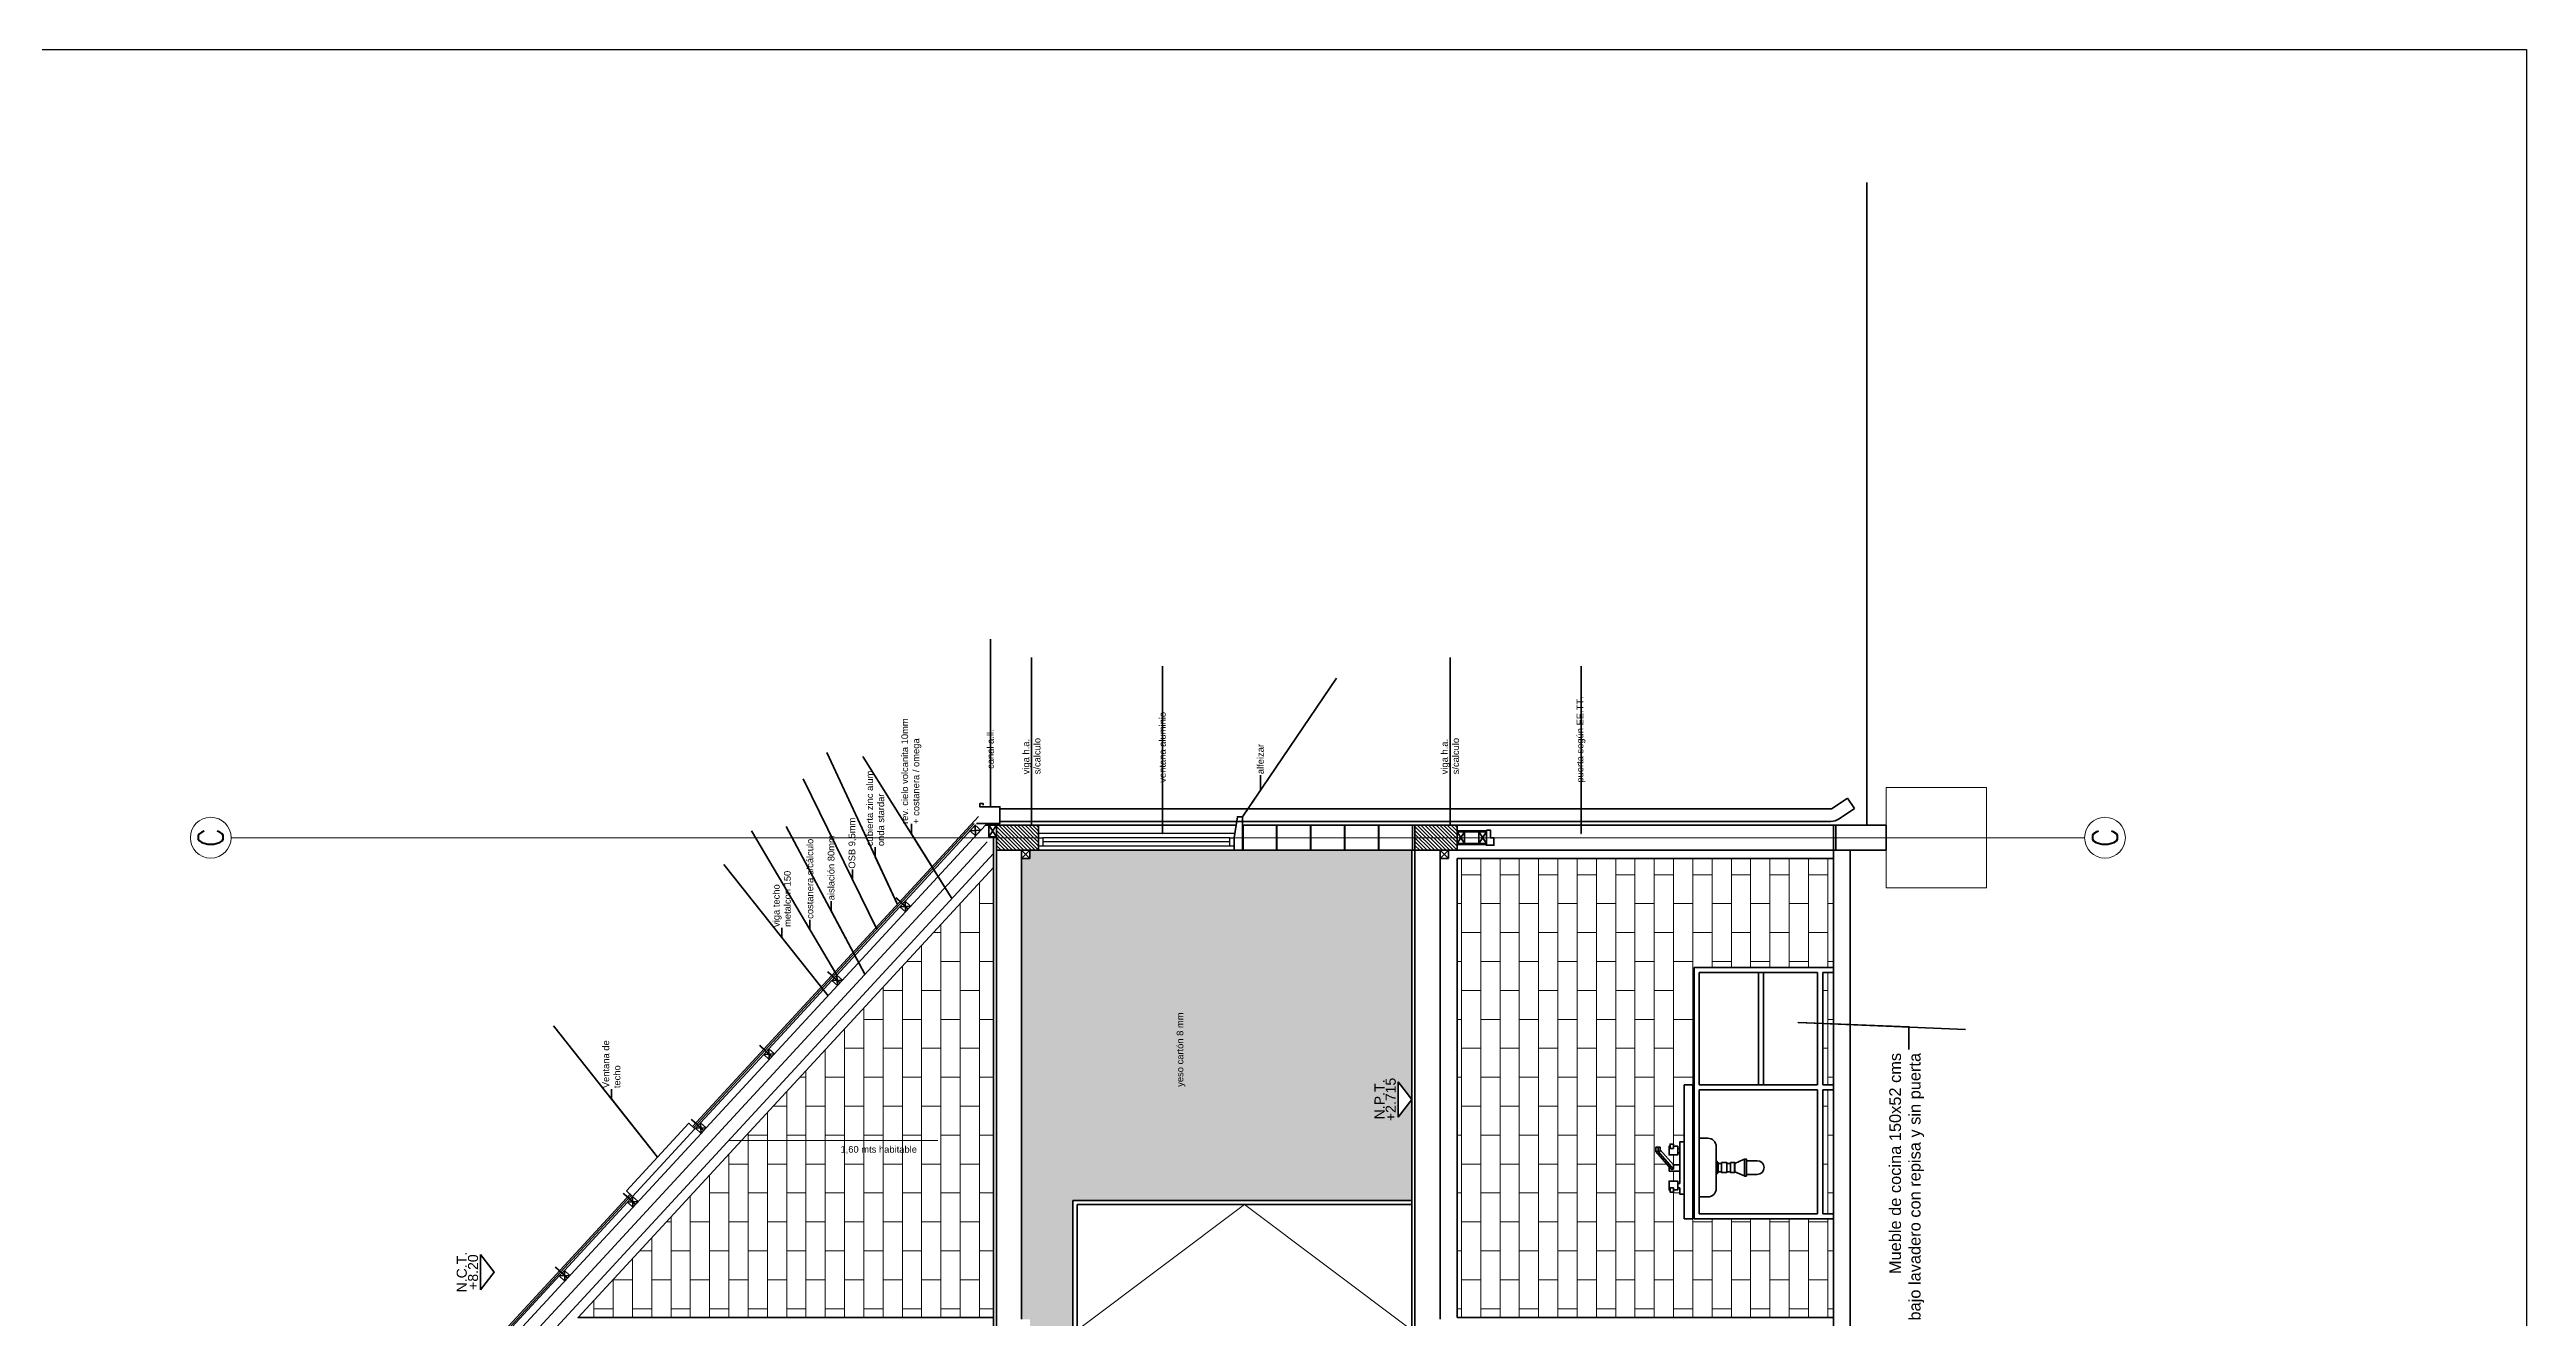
# Model space of a CAD drawing. Header units: metres. Extents: x 45 to 666, y -23 to 325.
# Drawn here: x 120.78 to 135.57, y 69.03 to 76.61 of the extents above; entities that cross this region are included whole.
import ezdxf
from ezdxf.enums import TextEntityAlignment as Align

# ---------------------------------------------------------------- set-up
doc = ezdxf.new("R2010")
doc.units = ezdxf.units.M
doc.header["$LTSCALE"] = 5
doc.header["$MEASUREMENT"] = 0
doc.linetypes.add('HIDDEN', pattern=[0.375, 0.25, -0.125])
doc.layers.get('0').update_dxf_attribs({"color": 30})
doc.layers.get('DEFPOINTS').update_dxf_attribs({"color": 210})
for name, color, linetype, lineweight in [('A-ANNO-NOTE', 7, 'Continuous', 35), ('A-ANNO-SYMB', 3, 'Continuous', 18), ('A-ANNO-TEXT', 3, 'Continuous', 18), ('A-ELEV-MBE1', 7, 'Continuous', 35), ('A-ELEV-OTLN', 1, 'Continuous', 50), ('A-ELEV-PATT', 8, 'Continuous', 18), ('A-FLOR-OVHD', 3, 'HIDDEN', 18), ('A-GLAZ-FULL', 4, 'Continuous', 25), ('A-WALL-BATT', 8, 'BATTING', 18), ('A-WALL-FULL', 7, 'Continuous', 35), ('A-WALL-FULL-EXTR', 7, 'Continuous', 35)]:
    doc.layers.add(name, color=color, linetype=linetype, lineweight=lineweight)
doc.styles.add('E-ARIAL', font='arial.ttf')
doc.styles.add('E-ROMANS', font='romans.shx', dxfattribs={"width": 0.8})
doc.linetypes.add('BATTING', pattern='A,0.0001,-0.1,[134,ltypeshp.shx,S=0.1,R=0,X=-0.1,Y=0],-0.2,[134,ltypeshp.shx,S=0.1,R=180,X=0.1,Y=0],-0.1', length=0.4001)
doc.dimstyles.new('E-0200_TICK_12', dxfattribs={"dimscale": 0.001, "dimtxt": 240, "dimasz": 240, "dimexe": 120, "dimexo": 80, "dimgap": 120, "dimtad": 0, "dimzin": 0, "dimdsep": 46, "dimtxsty": 'E-ROMANS', "dimblk": 'OBLIQUE', "dimcen": 120, "dimclrd": 256, "dimclre": 256, "dimclrt": 256, "dimadec": 0, "dimazin": 0, "dimtfac": 1, "dimtmove": 1, "dimatfit": 3, "dimldrblk": 'OPEN90', "dimfxl": 1, "dimtfill": 1, "dimtolj": 1, "dimtzin": 0, "dimlwd": -1, "dimarcsym": 0})

# ---------------------------------------------------------------- blocks, each defined once
blk = doc.blocks.new('TAG-LEVEL-CO')
for points in [[(0.352, 0.272), (-0.352, 0.272)], [(0.352, 0.272), (0, 0), (-0.352, 0.272)]]:
    blk.add_lwpolyline(points)
at = {"style": 'E-ARIAL'}
for tag, p in [('N.P.T.', (0, 0.486)), ('%%P0,00', (0, 0.262))]:
    blk.add_attdef(tag, text='', height=0.2, dxfattribs=at).set_placement(p, align=Align.BOTTOM_CENTER)
blk = doc.blocks.new('_Oblique')
at = {"color": 0, "linetype": 'ByBlock', "lineweight": -2}
blk.add_line((-0.5, -0.5), (0.5, 0.5), dxfattribs=at)

msp = doc.modelspace()

# ---------------------------------------------------------------- hatches: boundary and pattern name
at = {"layer": 'A-ELEV-PATT'}
h = msp.add_hatch(dxfattribs=at)
h.set_pattern_fill('LINE', color=256, scale=0.005, angle=855, style=0)
h.set_pattern_definition([(135, (198.918694, -54.962566), (-0.0112253202, -0.0112253202), [])])
h.paths.add_polyline_path([(126.4329, 71.8998), (126.4329, 71.8248), (126.6849, 71.8248), (126.6849, 71.8998)])
h.paths.add_polyline_path([(126.4329, 71.9748), (126.4329, 71.8998), (126.6849, 71.8998), (126.6849, 71.9748)])
h = msp.add_hatch(dxfattribs=at)
h.set_pattern_fill('LINE', color=256, scale=0.005, angle=855, style=0)
h.set_pattern_definition([(135, (201.418694, -54.962566), (-0.0112253202, -0.0112253202), [])])
h.paths.add_polyline_path([(128.9329, 71.8998), (128.9329, 71.8248), (129.1849, 71.8248), (129.1849, 71.8998)])
h.paths.add_polyline_path([(128.9329, 71.9748), (128.9329, 71.8998), (129.1849, 71.8998), (129.1849, 71.9748)])
h = msp.add_hatch(dxfattribs=at)
h.set_pattern_fill('DOTS', color=256, scale=0.03, style=0)
h.set_pattern_definition([(3e-12, (2e-12, -3e-12), (0.0238125, 0.047625), [0, -0.047625])])
h.paths.add_polyline_path([(128.8334, 70.443), (128.9149, 70.3373), (128.9149, 71.8248), (127.9029, 71.8248), (127.8529, 71.8248), (126.6849, 71.8248), (126.6329, 71.8248), (126.6329, 71.7748), (126.5829, 71.7748), (126.5829, 69.0248), (126.6329, 69.0248), (126.6329, 68.9748), (126.6849, 68.9748), (126.6849, 68.9428), (126.8899, 68.9428), (126.8899, 69.7348), (128.9149, 69.7348), (128.9149, 70.3373), (128.8334, 70.2317)])
h.paths.add_polyline_path([(126.6849, 68.8568), (126.6849, 68.8248), (126.6329, 68.8248), (126.6329, 68.7748), (126.5829, 68.7748), (126.5829, 66.0248), (126.6329, 66.0248), (126.6329, 65.9748), (126.6849, 65.9748), (126.8899, 65.9748), (126.8899, 66.7748), (128.9149, 66.7748), (128.9149, 68.8568)])
h.paths.add_polyline_path([(127.4983, 70.4033), (127.4983, 70.8667), (127.5729, 70.8667), (127.5729, 70.4033)], flags=24)
h.paths.add_polyline_path([(127.8764, 67.5175), (127.8764, 67.9808), (127.9511, 67.9808), (127.9511, 67.5175)], flags=24)
h = msp.add_hatch(dxfattribs=at)
h.set_pattern_fill('AR-BRSTD', color=256, scale=0.0017, angle=90, style=0)
h.set_pattern_definition([(90, (0, 0), (-0.11516106, -3e-15), []), (180, (0, 0), (-0.11516106, -0.17272), [0.11516106, -0.11516106])])
h.paths.add_polyline_path([(131.4329, 71.0948), (131.3685, 71.0948), (131.3685, 70.4248), (131.4329, 70.4248)], flags=17)
h.paths.add_polyline_path([(131.3685, 69.6548), (131.4329, 69.6548), (131.4329, 70.3948), (131.3685, 70.3948)], flags=17)
h.paths.add_polyline_path([(131.4329, 71.7748), (129.1849, 71.7748), (129.1849, 69.0348), (131.4329, 69.0348), (131.4329, 69.6248), (130.6, 69.6248), (130.6, 69.7553), (130.592, 69.7553), (130.592, 69.6248), (130.542, 69.6248), (130.542, 69.7712), (130.5159, 69.7712), (130.5159, 69.8103), (130.5029, 69.8103), (130.5029, 69.7973), (130.4768, 69.7973), (130.4768, 69.7842), (130.4572, 69.7842), (130.4572, 69.7973), (130.4507, 69.7973), (130.4507, 69.8495), (130.5029, 69.8495), (130.5029, 69.8364), (130.5159, 69.8364), (130.5159, 69.9082), (130.4507, 69.9082), (130.4507, 69.9361), (130.3725, 70.0256), (130.3725, 70.0516), (130.3986, 70.0516), (130.3986, 70.037), (130.4768, 69.9473), (130.5159, 69.9473), (130.5159, 70.019), (130.5029, 70.019), (130.5029, 70.006), (130.4507, 70.006), (130.4507, 70.0582), (130.4572, 70.0582), (130.4572, 70.0712), (130.4768, 70.0712), (130.4768, 70.0582), (130.5029, 70.0582), (130.5029, 70.0451), (130.5159, 70.0451), (130.5159, 70.0842), (130.542, 70.0842), (130.542, 70.4248), (130.592, 70.4248), (130.592, 70.1057), (130.6, 70.1057), (130.6, 71.1248), (131.4329, 71.1248)])
h = msp.add_hatch(dxfattribs=at)
h.set_pattern_fill('AR-BRSTD', color=256, scale=0.0017, style=0)
h.set_pattern_definition([(90, (0, 0), (-0.11516106, -2e-15), []), (180, (0, 0), (-0.11516106, -0.17272), [0.11516106, -0.11516106])])
h.paths.add_polyline_path([(126.0953, 71.4084), (126.2898, 71.4084), (126.2898, 70.8078), (126.0953, 70.8078)], flags=0)
h.paths.add_polyline_path([(126.0953, 70.8078), (126.0953, 71.4084), (126.2898, 71.4084), (126.2898, 70.8078)], flags=16)
h.paths.add_polyline_path([(124.9091, 70.0915), (123.9338, 69.0348), (126.4149, 69.0348), (126.4149, 70.0915)])
h.paths.add_polyline_path([(123.9338, 68.7648), (124.8966, 67.7218), (125.4629, 67.7218), (125.4629, 68.7648)])
h.paths.add_polyline_path([(124.8966, 67.7218), (125.4629, 67.1082), (125.4629, 67.7218)])
h.paths.add_polyline_path([(126.4149, 71.7228), (124.9091, 70.0915), (126.4149, 70.0915)])

# ---------------------------------------------------------------- linework, layer by layer
at = {"layer": 'A-ANNO-SYMB', "ltscale": 2}
msp.add_lwpolyline([(132.9329, 71.8998), (121.8616, 71.8998)], dxfattribs=at)
at = {"layer": 'A-ANNO-SYMB', "linetype": 'Continuous', "ltscale": 5}
for centre in [(121.7397, 71.8998), (133.0549, 71.8998)]:
    msp.add_circle(centre, 0.1219, dxfattribs=at)
at = {"layer": 'A-ELEV-MBE1'}
for p, q in [((131.5582, 72.0747), (131.516, 72.1367)), ((126.3673, 71.9748), (126.4329, 71.9748)), ((127.8649, 71.9748), (126.6849, 71.9748)), ((131.4329, 71.9748), (129.1849, 71.9748)), ((129.1849, 71.8648), (129.2299, 71.9348)), ((129.1849, 71.9348), (129.2299, 71.8648)), ((129.2299, 71.9348), (129.3149, 71.9348)), ((129.3149, 71.8648), (129.3599, 71.9348)), ((129.3149, 71.9348), (129.3599, 71.8648)), ((126.5829, 71.7748), (126.6329, 71.8248)), ((126.5829, 71.8248), (126.6329, 71.7748)), ((127.8529, 71.8248), (126.6849, 71.8248)), ((129.0829, 71.7748), (129.1329, 71.8248)), ((129.0829, 71.8248), (129.1329, 71.7748)), ((131.4329, 71.8248), (129.1849, 71.8248)), ((129.1849, 69.0348), (129.1849, 71.7748)), ((131.4329, 71.7748), (129.1849, 71.7748)), ((129.2299, 71.8648), (129.3149, 71.8648)), ((130.6, 71.1248), (130.6, 70.1238)), ((131.3685, 71.1248), (130.6, 71.1248)), ((130.63, 71.0948), (130.63, 70.4248)), ((131.3385, 71.0948), (130.63, 71.0948)), ((130.9843, 71.0948), (130.9843, 70.4248)), ((131.0143, 71.0948), (131.0143, 70.4248)), ((131.3385, 71.0948), (131.3385, 70.4248)), ((131.3685, 71.1248), (131.4329, 71.1248)), ((131.3685, 71.0948), (131.3685, 70.4248)), ((131.3685, 71.0948), (131.4329, 71.0948)), ((130.592, 70.4248), (130.542, 70.4248)), ((130.542, 70.4248), (130.542, 69.6248)), ((130.592, 70.4248), (130.592, 69.6248)), ((131.3385, 70.4248), (130.63, 70.4248)), ((130.63, 70.3948), (130.63, 70.1238)), ((131.3385, 70.3948), (130.63, 70.3948)), ((131.3385, 70.3948), (131.3385, 69.6548)), ((131.3685, 70.4248), (131.4329, 70.4248)), ((131.3685, 70.3948), (131.4329, 70.3948)), ((131.3685, 70.3948), (131.3685, 69.6548)), ((130.3725, 70.0516), (130.3855, 70.0516)), ((130.3725, 70.0256), (130.3725, 70.0516)), ((130.3855, 70.0256), (130.3725, 70.0256)), ((130.4638, 69.9212), (130.3725, 70.0256)), ((130.3855, 70.0516), (130.3986, 70.0516)), ((130.3855, 70.0516), (130.3855, 70.0256)), ((130.3986, 70.0256), (130.3855, 70.0256)), ((130.3855, 70.0256), (130.4768, 69.9212)), ((130.3984, 70.0371), (130.4768, 69.9473)), ((130.3986, 70.0516), (130.3986, 70.0256)), ((130.5159, 70.0451), (130.5029, 70.0451)), ((130.5029, 70.019), (130.5159, 70.019)), ((130.6, 69.6248), (130.6, 70.1238)), ((130.63, 69.6548), (130.63, 70.1238)), ((130.4507, 69.9082), (130.4507, 69.9361)), ((130.5159, 69.9082), (130.4507, 69.9082)), ((130.4768, 69.9212), (130.4638, 69.9212)), ((130.4768, 69.9473), (130.5159, 69.9473)), ((130.4768, 69.9473), (130.4768, 69.9212)), ((130.5029, 69.8364), (130.5159, 69.8364)), ((130.7648, 69.9557), (130.7451, 69.9557)), ((130.7648, 69.9057), (130.7451, 69.9057)), ((130.8182, 69.9557), (130.7952, 69.9557)), ((130.8182, 69.9057), (130.7952, 69.9057)), ((130.8444, 69.9557), (130.8425, 69.9557)), ((130.8444, 69.9057), (130.8425, 69.9057)), ((130.8444, 69.9557), (130.8444, 69.9057)), ((130.9125, 69.9716), (130.9777, 69.9716)), ((130.9125, 69.8897), (130.9777, 69.8897)), ((126.8899, 69.7348), (128.9149, 69.7348)), ((126.8899, 68.9428), (126.8899, 69.7348)), ((126.9149, 69.7098), (128.9149, 69.7098)), ((126.9149, 68.9598), (126.9149, 69.7098)), ((130.5159, 69.8103), (130.5029, 69.8103)), ((126.4329, 69.0348), (126.4329, 69.6498)), ((130.592, 69.6248), (130.542, 69.6248)), ((131.3685, 69.6248), (130.6, 69.6248)), ((131.3385, 69.6548), (130.63, 69.6548)), ((131.3685, 69.6548), (131.4329, 69.6548)), ((131.3685, 69.6248), (131.4329, 69.6248)), ((131.4329, 69.0348), (129.1849, 69.0348))]:
    msp.add_line(p, q, dxfattribs=at)
for points in [[(126.4534, 72.0721), (131.4175, 72.0721, 0.1507746), (131.4245, 72.0743), (131.516, 72.1367)], [(126.4534, 71.9971), (131.4175, 71.9971, 0.1507746), (131.4668, 72.0123), (131.5582, 72.0747)], [(130.63, 69.7553), (130.6825, 69.7553, 0.4142136), (130.7325, 69.8053), (130.7325, 70.0557, 0.4142136), (130.6825, 70.1057), (130.63, 70.1057)]]:
    msp.add_lwpolyline(points, format="xyb", dxfattribs=at)
for points in [[(126.3009, 71.9841), (124.6284, 70.1721), (124.625, 70.1685)], [(126.3673, 71.9748), (124.6993, 70.1679)], [(126.3083, 71.9773), (125.8871, 71.5211)], [(126.3879, 71.9048), (126.4329, 71.9748)], [(126.3879, 71.9748), (126.4329, 71.9048)], [(126.5829, 69.6498), (126.5829, 71.8248)], [(126.5829, 71.8248), (126.5829, 69.0248)], [(129.0829, 71.8248), (129.0829, 69.0248)], [(126.4149, 69.0348), (123.9338, 69.0348), (126.4149, 71.7228)], [(125.8566, 71.488), (125.4802, 71.0802)], [(125.8566, 71.488), (125.9202, 71.4905)], [(125.8871, 71.5211), (125.8897, 71.4575)], [(125.4496, 71.0471), (125.0732, 70.6393)], [(125.4496, 71.0471), (125.5132, 71.0497)], [(125.4802, 71.0802), (125.4827, 71.0166)], [(131.4329, 71.1248), (131.4329, 71.0948)], [(125.0427, 70.6062), (124.6662, 70.1984)], [(125.0427, 70.6062), (125.1063, 70.6088)], [(125.0732, 70.6393), (125.0757, 70.5757)], [(131.4329, 70.4248), (131.4329, 70.3948)], [(124.6688, 70.1348), (123.5288, 68.8998)], [(124.6357, 70.1654), (124.6993, 70.1679)], [(124.6662, 70.1984), (124.6688, 70.1348)], [(130.4572, 70.0582), (130.4507, 70.0582), (130.4507, 70.006), (130.5029, 70.006), (130.5029, 70.0582), (130.4768, 70.0582)], [(130.5159, 69.8364), (130.5159, 70.0842), (130.542, 70.0842), (130.542, 69.7712), (130.5159, 69.7712), (130.5159, 69.8103)], [(130.6, 70.1057), (130.592, 70.1057)], [(130.4572, 69.7973), (130.4507, 69.7973), (130.4507, 69.8495), (130.5029, 69.8495), (130.5029, 69.7973), (130.4768, 69.7973)], [(130.7382, 69.9627), (130.7451, 69.9597), (130.7451, 69.9307)], [(130.7382, 69.8987), (130.7451, 69.9016), (130.7451, 69.9307)], [(130.8444, 69.9557), (130.8958, 69.9781), (130.9006, 69.9781), (130.9006, 69.9781)], [(130.8444, 69.9057), (130.8958, 69.8833), (130.9006, 69.8833), (130.9006, 69.8833)], [(124.2519, 69.7643), (123.4567, 68.9029), (124.0929, 65.816)], [(124.2287, 69.7245), (123.8523, 69.3167)], [(124.2287, 69.7245), (124.2923, 69.727)], [(124.2593, 69.7575), (124.2618, 69.6939)], [(130.592, 69.7553), (130.6, 69.7553)], [(131.4329, 69.6248), (131.4329, 69.6548)], [(123.8218, 69.2836), (123.4675, 68.8998), (124.1033, 65.8148)], [(123.8218, 69.2836), (123.8854, 69.2861)], [(123.8523, 69.3167), (123.8548, 69.2531)]]:
    msp.add_lwpolyline(points, dxfattribs=at)
for points in [[(130.4768, 70.0712), (130.4572, 70.0712), (130.4572, 70.0451), (130.4768, 70.0451)], [(130.7325, 69.9681), (130.7325, 69.8933), (130.7382, 69.8933), (130.7382, 69.9681)], [(130.7648, 69.9612), (130.7648, 69.9001), (130.7952, 69.9001), (130.7952, 69.9612)], [(130.8182, 69.9612), (130.8182, 69.9001), (130.8425, 69.9001), (130.8425, 69.9612)], [(130.9006, 69.9816), (130.9006, 69.8797), (130.9125, 69.8797), (130.9125, 69.9816)], [(130.4768, 69.7842), (130.4572, 69.7842), (130.4572, 69.8103), (130.4768, 69.8103)]]:
    msp.add_lwpolyline(points, close=True, dxfattribs=at)
msp.add_arc((130.9777, 69.9307), 0.0409, 270, 90, dxfattribs=at)
at = {"layer": 'A-ELEV-OTLN'}
for points in [[(125.9049, 71.474), (125.8333, 71.5402)], [(125.498, 71.0331), (125.4263, 71.0993)], [(125.091, 70.5922), (125.0193, 70.6584)], [(124.684, 70.1514), (124.6124, 70.2175)], [(124.2771, 69.7105), (124.2054, 69.7766)], [(123.8701, 69.2696), (123.7984, 69.3358)]]:
    msp.add_lwpolyline(points, dxfattribs=at)
at = {"layer": 'A-FLOR-OVHD'}
msp.add_line((124.8329, 70.0915), (126.4149, 70.0915), dxfattribs=at)
msp.add_lwpolyline([(132.3479, 71.5998), (132.3479, 72.1998), (131.7479, 72.1998), (131.7479, 71.5998)], close=True, dxfattribs=at)
msp.add_lwpolyline([(126.9149, 68.9598), (127.9149, 69.7098), (128.9149, 68.9598)], dxfattribs=at)
at = {"layer": 'A-GLAZ-FULL'}
for p, q in [((127.8569, 71.9248), (126.6849, 71.9248)), ((127.8279, 71.8998), (126.7099, 71.8998)), ((127.8279, 71.8748), (126.7099, 71.8748)), ((127.8279, 71.8498), (126.7099, 71.8498))]:
    msp.add_line(p, q, dxfattribs=at)
for points in [[(126.6849, 71.8998), (126.7099, 71.8998), (126.7099, 71.8498), (126.6849, 71.8498)], [(127.8529, 71.8498), (127.8279, 71.8498), (127.8279, 71.8998), (127.8529, 71.8998)]]:
    msp.add_lwpolyline(points, dxfattribs=at)
at = {"layer": 'A-WALL-BATT', "ltscale": 0.018}
msp.add_line((129.2299, 71.8998), (129.3149, 71.8998), dxfattribs=at)
msp.add_lwpolyline([(126.3778, 71.8757), (123.6309, 68.8998)], dxfattribs=at)
at = {"layer": 'A-WALL-FULL'}
for p, q in [((131.4329, 65.9748), (131.4329, 71.8248)), ((131.5329, 68.8248), (131.5329, 71.8248))]:
    msp.add_line(p, q, dxfattribs=at)
for points in [[(131.6329, 71.9748), (131.6329, 75.8107)], [(126.6849, 71.9748), (126.6849, 71.8248), (126.4329, 71.8248), (126.4329, 71.9748), (126.6849, 71.9748)], [(129.1849, 71.9748), (129.1849, 71.8248), (128.9329, 71.8248), (128.9329, 71.9748), (129.1849, 71.9748)], [(131.7479, 71.8248), (131.4479, 71.8248), (131.4479, 71.9748), (131.7479, 71.9748)], [(131.7479, 71.9748), (131.7479, 71.8248)]]:
    msp.add_lwpolyline(points, dxfattribs=at)
at = {"layer": 'A-WALL-FULL-EXTR'}
for p, q in [((126.3334, 72.1048), (126.3534, 72.1048)), ((126.3534, 72.1048), (126.3534, 72.0948)), ((128.9329, 71.9748), (127.9029, 71.9748)), ((127.9029, 71.8248), (127.9029, 71.9748)), ((127.9029, 71.8248), (127.9029, 71.9748)), ((127.9029, 71.9748), (127.9029, 71.8248)), ((127.9059, 71.9748), (127.9059, 71.8248)), ((128.1059, 71.9748), (128.1059, 71.8248)), ((128.1089, 71.9748), (128.1089, 71.8248)), ((128.3089, 71.9748), (128.3089, 71.8248)), ((128.3119, 71.9748), (128.3119, 71.8248)), ((128.5119, 71.9748), (128.5119, 71.8248)), ((128.5149, 71.9748), (128.5149, 71.8248)), ((128.7149, 71.9748), (128.7149, 71.8248)), ((128.7179, 71.9748), (128.7179, 71.8248)), ((128.9179, 71.8248), (128.9179, 71.9748)), ((129.1849, 71.9408), (129.3599, 71.9408)), ((131.4329, 71.8248), (131.4329, 71.9748)), ((131.4329, 71.9748), (131.4479, 71.9748)), ((126.5829, 71.7748), (126.5829, 71.8248)), ((126.6329, 71.7748), (126.5829, 71.7748)), ((126.6329, 71.7748), (126.6329, 71.8248)), ((127.8529, 71.8248), (127.9029, 71.8248)), ((128.9329, 71.8248), (127.9029, 71.8248)), ((129.0829, 71.7748), (129.0829, 71.8248)), ((129.1329, 71.7748), (129.0829, 71.7748)), ((129.1329, 71.7748), (129.1329, 71.8248)), ((129.1849, 71.8588), (129.3599, 71.8588)), ((131.4479, 71.8248), (131.4329, 71.8248))]:
    msp.add_line(p, q, dxfattribs=at)
for points in [[(126.3334, 72.1048), (126.3334, 72.0848), (126.4534, 72.0848), (126.4534, 71.9848), (126.3134, 71.9848)], [(126.3263, 72.0263), (124.6176, 70.1752)], [(126.2755, 71.9418), (126.3086, 71.9113), (126.3391, 71.9443), (126.306, 71.9748), (126.2755, 71.9418)], [(126.2755, 71.9418), (126.3391, 71.9443)], [(126.306, 71.9748), (126.3086, 71.9113)], [(126.4329, 71.9048), (126.4329, 71.9748), (126.3879, 71.9748), (126.3879, 71.9048), (126.4329, 71.9048)], [(127.9029, 71.9748), (127.9029, 72.0248), (127.8729, 72.0248), (127.8529, 71.8998), (127.8529, 71.8248)], [(129.1849, 71.9348), (129.2299, 71.9348), (129.2299, 71.8648), (129.1849, 71.8648), (129.1849, 71.9348)], [(129.3149, 71.9348), (129.3599, 71.9348), (129.3599, 71.8648), (129.3149, 71.8648), (129.3149, 71.9348)], [(126.4149, 71.8053), (123.7329, 68.8998)], [(126.4149, 71.9048), (126.4149, 65.8948)], [(126.4329, 71.8248), (126.4329, 65.9748)], [(128.9149, 71.8248), (128.9149, 65.9748)], [(128.9329, 71.8248), (128.9329, 65.9748)], [(125.8566, 71.488), (125.8897, 71.4575), (125.9202, 71.4905), (125.8871, 71.5211), (125.8566, 71.488)], [(125.4496, 71.0471), (125.4827, 71.0166), (125.5132, 71.0497), (125.4802, 71.0802), (125.4496, 71.0471)], [(125.0427, 70.6062), (125.0757, 70.5757), (125.1063, 70.6088), (125.0732, 70.6393), (125.0427, 70.6062)], [(124.6357, 70.1654), (124.6688, 70.1348), (124.6993, 70.1679), (124.6662, 70.1984), (124.6357, 70.1654)], [(124.2446, 69.7711), (124.0395, 69.5489), (123.4459, 68.9058), (124.0828, 65.8152)], [(124.2287, 69.7245), (124.2618, 69.6939), (124.2923, 69.727), (124.2593, 69.7575), (124.2287, 69.7245)], [(123.8218, 69.2836), (123.8548, 69.2531), (123.8854, 69.2861), (123.8523, 69.3167), (123.8218, 69.2836)]]:
    msp.add_lwpolyline(points, dxfattribs=at)
for points in [[(129.3599, 71.9448), (129.3599, 71.8548), (129.4049, 71.8548), (129.4049, 71.8998), (129.3849, 71.8998), (129.3849, 71.9448)], [(124.2225, 69.7914), (124.5956, 70.1956), (124.6323, 70.1617), (124.2593, 69.7575)]]:
    msp.add_lwpolyline(points, close=True, dxfattribs=at)
at = {"layer": 'DEFPOINTS'}
msp.add_lwpolyline([(120.4806, 76.6052), (135.5725, 76.6052), (135.5725, 60.4535), (120.4806, 60.4535)], close=True, dxfattribs=at)

# ---------------------------------------------------------------- block references
at = {"layer": 'A-ANNO-NOTE', "rotation": 90}
for p, xscale, yscale, zscale, values in [((128.9149, 70.3373), 0.3000000000000114, 0.3000000000000114, 0.3000000000000114, {'%%P0,00': '+2.715', 'N.P.T.': 'N.P.T.'}), ((123.4329, 69.3065), 0.2999999999999972, 0.2999999999999972, 0.2999999999999972, {'%%P0,00': '+8.20', 'N.P.T.': 'N.C.T.'})]:
    msp.add_blockref('TAG-LEVEL-CO', p, dxfattribs=dict(at, xscale=xscale, yscale=yscale, zscale=zscale)).add_auto_attribs(values)

# ---------------------------------------------------------------- texts
at = {"layer": 'A-ANNO-NOTE', "rotation": 90, "style": 'E-ARIAL'}
for s, insert, char_height, attachment_point in [('ventana aluminio', (127.425, 72.2283), 0.04, 4), ('puerta según EE.TT.', (129.925, 72.2283), 0.04, 4), ('rev. cielo volcanita 10mm\\P+ costanera / omega ', (125.9247, 71.982), 0.04, 4), ('canal a.ll.', (126.3976, 72.3106), 0.04, 4), ('viga h.a.\\Ps/calculo', (126.6429, 72.2783), 0.04, 4), ('alfeizar', (128.0104, 72.2793), 0.04, 4), ('viga h.a.\\Ps/calculo', (129.1429, 72.2783), 0.04, 4), ('cubierta zinc alum\\Ponda stardar', (125.7093, 71.8499), 0.04, 4), ('aislación 80mm', (125.4457, 71.5265), 0.04, 4), ('OSB 9,5mm', (125.5733, 71.7152), 0.04, 4), ('costanera s/cálculo', (125.3191, 71.4154), 0.04, 4), ('viga techo\\Pmetalcon 150', (125.1512, 71.3671), 0.04, 4), ('yeso cartón 8 mm', (127.5356, 70.8567), 0.04, 6), ('Ventana de\\Ptecho', (124.1333, 70.4045), 0.04, 4), ('Mueble de cocina 150x52 cms\\Pbajo lavadero con repisa y sin puerta \\P ', (131.9285, 70.6152), 0.07, 6)]:
    msp.add_mtext(s, dxfattribs=dict(at, insert=insert, char_height=char_height, attachment_point=attachment_point))
at = {"layer": 'A-ANNO-NOTE', "insert": (125.5015, 70.0593), "char_height": 0.04, "attachment_point": 1, "style": 'E-ARIAL'}
msp.add_mtext('1,60 mts habitable', dxfattribs=at)
at = {"layer": 'A-ANNO-TEXT', "ltscale": 5, "char_height": 0.15, "attachment_point": 5, "rotation": 90, "style": 'E-ROMANS'}
for insert in [(121.7397, 71.8998), (133.0549, 71.8998)]:
    msp.add_mtext('C', dxfattribs=dict(at, insert=insert))

# ---------------------------------------------------------------- leaders
at = {"layer": 'A-ANNO-NOTE', "annotation_type": 0, "has_hookline": 1, "horizontal_direction": (0, 1, 0)}
for points, hookline_direction, text_width in [([(126.3976, 72.0848), (126.3977, 72.2467), (126.3976, 72.3049)], 0, 0.229), ([(126.6429, 71.9748), (126.643, 72.2145), (126.6429, 72.2726)], 0, 0.2136), ([(129.1429, 71.9748), (129.143, 72.2145), (129.1429, 72.2726)], 0, 0.2136), ([(127.4249, 71.9248), (127.425, 72.1645), (127.425, 72.2226)], 0, 0.4197), ([(127.9029, 72.0248), (128.0105, 72.1832), (128.0104, 72.2736)], 0, 0.1789), ([(129.9249, 71.9248), (129.925, 72.1645), (129.925, 72.2226)], 0, 0.5071), ([(125.8417, 71.5013), (125.7094, 71.786), (125.7093, 71.8441)], 0, 0.4446), ([(125.7194, 71.3541), (125.5734, 71.6513), (125.5734, 71.7094)], 0, 0.298), ([(125.4802, 71.0802), (125.3192, 71.3516), (125.3191, 71.4097)], 0, 0.4741), ([(125.6473, 71.0843), (125.4458, 71.4626), (125.4457, 71.5208)], 0, 0.3826), ([(125.4269, 70.9562), (125.1512, 71.3033), (125.1512, 71.3614)], 0, 0.3291), ([(124.409, 69.9935), (124.1334, 70.3406), (124.1333, 70.3988)], 0, 0.2833), ([(131.222, 70.7975), (131.8829, 70.7699), (131.8832, 70.6357)], 1, 1.5877)]:
    msp.add_leader(points, dimstyle='E-0200_TICK_12', override={"dimasz": 0.2, "dimtad": 0, "dimldrblk": 'Open90'}, dxfattribs=dict(at, hookline_direction=hookline_direction, text_width=text_width))
at = {"layer": 'A-ANNO-NOTE'}
msp.add_leader([(126.1675, 71.5373), (125.9248, 71.9239), (125.9247, 71.982)], dimstyle='E-0200_TICK_12', override={"dimasz": 0.2, "dimtad": 0, "dimldrblk": 'Open90'}, dxfattribs=at)

doc.saveas('drawing.dxf')
